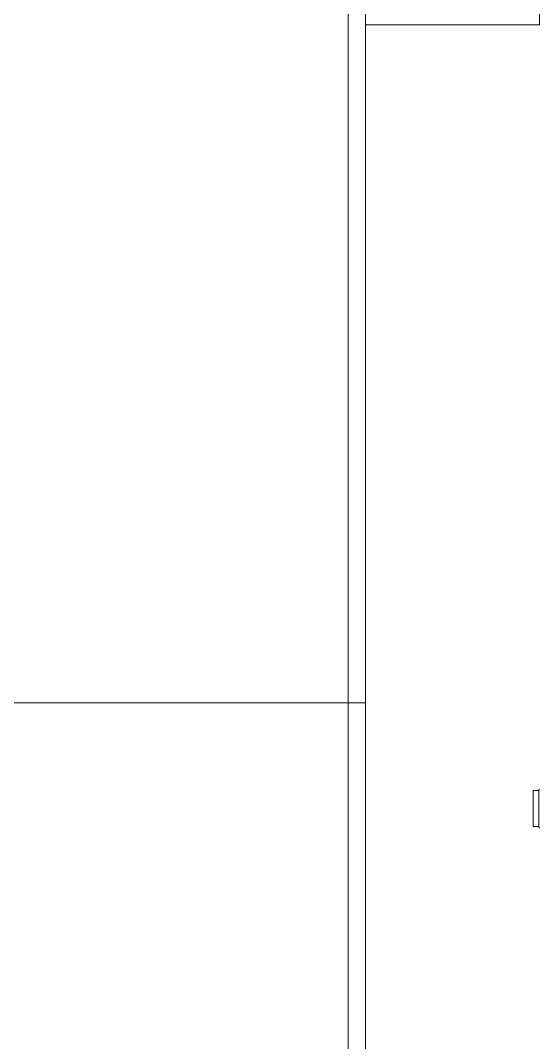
# Model space of a CAD drawing. Header units: metres. Extents: x 3856 to 4207, y -1118 to -691.
# Drawn here: x 3996.658 to 3996.956, y -989.912 to -989.325 of the extents above; entities that cross this region are included whole.
import ezdxf

# ---------------------------------------------------------------- set-up
doc = ezdxf.new("R2010")
doc.units = ezdxf.units.M
for name, color, linetype, lineweight in [('Floors', 7, 'Continuous', 9), ('Frame_Mullion', 7, 'Continuous', 9), ('Plumbing Fixtures', 7, 'Continuous', 9), ('Surface Pattern', 7, 'Continuous', 9), ('Walls', 7, 'Continuous', 9), ('Windows', 7, 'Continuous', 9)]:
    doc.layers.add(name, color=color, linetype=linetype, lineweight=lineweight)
doc.layers.add('ROA-E00-URB-A101-MASTER_PLAN cambio estaciomientos_dwg', color=7, linetype='Continuous', lineweight=9, true_color=0x767676)

# ---------------------------------------------------------------- blocks, each defined once
blk = doc.blocks.new('Ventana Proyectada - 1_00 x 0_70 m 2-11929025-IMPLANTACIÓN - KIT COMERCIAL')
at = {"layer": 'Frame_Mullion'}
for p, q in [((0.35, 0.05), (0.335, 0.05)), ((0.35, -0.05), (0.35, 0.05)), ((0.335, -0.05), (0.35, -0.05))]:
    blk.add_line(p, q, dxfattribs=at)
blk = doc.blocks.new('PM4045551-Ducha-monocontrol-Palma-Pro - Ducha monocontrol Palma Pro-V229-IMPLANTACIÓN - KIT COMERCIAL')
at = {"layer": 'Plumbing Fixtures', "color": 253, "true_color": 0xaaaaaa}
for p, q in [((0.1147, 0.0086), (0.1147, 0.0055)), ((0.1147, 0.0086), (0.125, 0.0086)), ((0.125, 0.0086), (0.1353, 0.0086)), ((0.1353, 0.0055), (0.1353, 0.0086)), ((0.125, 0.0055), (0.1147, 0.0055)), ((0.1353, 0.0055), (0.125, 0.0055))]:
    blk.add_line(p, q, dxfattribs=at)
at = {"layer": 'Plumbing Fixtures', "color": 253, "true_color": 0xaaaaaa, "flags": 128}
for points in [[(0.11383, 0.00499), (0.11385, 0.00502), (0.11387, 0.00506), (0.11389, 0.00509), (0.11392, 0.00512), (0.11394, 0.00515), (0.11397, 0.00518), (0.114, 0.00521), (0.11402, 0.00524), (0.11405, 0.00526), (0.11409, 0.00529), (0.11412, 0.00531), (0.11415, 0.00534), (0.11418, 0.00536), (0.11422, 0.00538), (0.11425, 0.0054), (0.11429, 0.00541), (0.11433, 0.00543), (0.11437, 0.00544), (0.1144, 0.00545), (0.11444, 0.00547), (0.11448, 0.00548), (0.11452, 0.00548), (0.11456, 0.00549), (0.1146, 0.00549), (0.11464, 0.0055), (0.11468, 0.0055)], [(0.11471, 0.0055), (0.11473, 0.0055), (0.11477, 0.0055), (0.11483, 0.0055), (0.11491, 0.0055), (0.115, 0.0055), (0.1151, 0.0055), (0.11522, 0.0055), (0.11536, 0.0055), (0.11551, 0.0055), (0.11568, 0.0055), (0.11586, 0.0055), (0.11606, 0.0055), (0.11627, 0.0055), (0.1165, 0.0055), (0.11674, 0.0055), (0.11699, 0.0055), (0.11726, 0.0055), (0.11753, 0.0055), (0.11782, 0.0055), (0.11813, 0.0055), (0.11844, 0.0055), (0.11876, 0.0055), (0.11909, 0.0055), (0.11943, 0.0055), (0.11979, 0.0055), (0.12015, 0.0055), (0.12051, 0.0055), (0.12089, 0.0055), (0.12127, 0.0055), (0.12165, 0.0055), (0.12205, 0.0055), (0.12244, 0.0055), (0.12284, 0.0055), (0.12325, 0.0055), (0.12366, 0.0055), (0.12407, 0.0055), (0.12448, 0.0055), (0.12489, 0.0055), (0.125, 0.0055)], [(0.125, 0.0055), (0.12459, 0.0055), (0.12418, 0.0055), (0.12377, 0.0055), (0.12336, 0.0055), (0.12295, 0.0055), (0.12255, 0.0055), (0.12215, 0.0055), (0.12176, 0.0055), (0.12137, 0.0055), (0.12099, 0.0055), (0.12061, 0.0055), (0.12024, 0.0055), (0.11988, 0.0055), (0.11953, 0.0055), (0.11918, 0.0055), (0.11885, 0.0055), (0.11852, 0.0055), (0.11821, 0.0055), (0.1179, 0.0055), (0.11761, 0.0055), (0.11733, 0.0055), (0.11706, 0.0055), (0.11681, 0.0055), (0.11656, 0.0055), (0.11633, 0.0055), (0.11612, 0.0055), (0.11592, 0.0055), (0.11573, 0.0055), (0.11556, 0.0055), (0.1154, 0.0055), (0.11526, 0.0055), (0.11513, 0.0055), (0.11502, 0.0055), (0.11493, 0.0055), (0.11485, 0.0055), (0.11479, 0.0055), (0.11474, 0.0055), (0.11471, 0.0055)], [(0.13529, 0.0055), (0.13527, 0.0055), (0.13523, 0.0055), (0.13517, 0.0055), (0.13509, 0.0055), (0.135, 0.0055), (0.1349, 0.0055), (0.13478, 0.0055), (0.13464, 0.0055), (0.13449, 0.0055), (0.13432, 0.0055), (0.13414, 0.0055), (0.13394, 0.0055), (0.13373, 0.0055), (0.1335, 0.0055), (0.13326, 0.0055), (0.13301, 0.0055), (0.13274, 0.0055), (0.13247, 0.0055), (0.13218, 0.0055), (0.13187, 0.0055), (0.13156, 0.0055), (0.13124, 0.0055), (0.13091, 0.0055), (0.13057, 0.0055), (0.13021, 0.0055), (0.12985, 0.0055), (0.12949, 0.0055), (0.12911, 0.0055), (0.12873, 0.0055), (0.12835, 0.0055), (0.12795, 0.0055), (0.12756, 0.0055), (0.12716, 0.0055), (0.12675, 0.0055), (0.12634, 0.0055), (0.12593, 0.0055), (0.12552, 0.0055), (0.12511, 0.0055), (0.125, 0.0055)], [(0.125, 0.0055), (0.12541, 0.0055), (0.12582, 0.0055), (0.12623, 0.0055), (0.12664, 0.0055), (0.12705, 0.0055), (0.12745, 0.0055), (0.12785, 0.0055), (0.12824, 0.0055), (0.12863, 0.0055), (0.12901, 0.0055), (0.12939, 0.0055), (0.12976, 0.0055), (0.13012, 0.0055), (0.13047, 0.0055), (0.13082, 0.0055), (0.13115, 0.0055), (0.13148, 0.0055), (0.13179, 0.0055), (0.1321, 0.0055), (0.13239, 0.0055), (0.13267, 0.0055), (0.13294, 0.0055), (0.13319, 0.0055), (0.13344, 0.0055), (0.13367, 0.0055), (0.13388, 0.0055), (0.13408, 0.0055), (0.13427, 0.0055), (0.13444, 0.0055), (0.1346, 0.0055), (0.13474, 0.0055), (0.13487, 0.0055), (0.13498, 0.0055), (0.13507, 0.0055), (0.13515, 0.0055), (0.13521, 0.0055), (0.13526, 0.0055), (0.13529, 0.0055)], [(0.1353, 0.0055), (0.13534, 0.0055), (0.13538, 0.0055), (0.13542, 0.00549), (0.13546, 0.00549), (0.1355, 0.00548), (0.13554, 0.00547), (0.13558, 0.00546), (0.13561, 0.00545), (0.13565, 0.00544), (0.13569, 0.00542), (0.13573, 0.0054), (0.13576, 0.00539), (0.1358, 0.00537), (0.13583, 0.00535), (0.13586, 0.00533), (0.1359, 0.0053), (0.13593, 0.00528), (0.13596, 0.00525), (0.13599, 0.00522), (0.13602, 0.0052), (0.13604, 0.00517), (0.13607, 0.00514), (0.1361, 0.00511), (0.13612, 0.00507), (0.13614, 0.00504), (0.13616, 0.00501), (0.13618, 0.00497)]]:
    blk.add_lwpolyline(points, dxfattribs=at)
blk = doc.blocks.new('EDIFICIO TIPO A_rvt-3-IMPLANTACIÓN - KIT COMERCIAL')
at = {"layer": 'Surface Pattern', "true_color": 0x808080}
h = blk.add_hatch(dxfattribs=at)
h.set_pattern_fill('FP_80', color=8, style=0, pattern_type=2)
h.set_pattern_definition([(270, (3995.858, -989.207), (0.51, 3e-17), []), (0, (3995.858, -989.207), (0, 0.51), [])])
h.paths.add_polyline_path([(3996.59258, -990.32735), (3996.59358, -990.32347), (3996.59258, -990.28735), (3996.02158, -990.28735), (3996.02258, -990.32735)])
h.paths.add_polyline_path([(3996.61758, -990.32735), (3996.61429, -990.32681), (3996.59358, -990.32735)])
h.paths.add_polyline_path([(3996.59258, -990.32635), (3996.02258, -990.32635), (3996.02258, -990.28835), (3996.59258, -990.28835), (3996.59258, -990.32331)])
h.paths.add_polyline_path([(3996.61758, -990.28796), (3996.61758, -990.22735), (3996.85594, -990.21731), (3996.85594, -987.82735), (3995.85758, -987.82735), (3995.85758, -990.22735), (3995.99758, -990.22835), (3995.99758, -990.28735), (3996.01258, -990.28735), (3996.02258, -990.26735), (3996.60358, -990.26935), (3996.60358, -990.2876)])
at = {"layer": 'Floors'}
blk.add_line((3996.85594, -990.22735), (3996.85594, -989.32735), dxfattribs=at)
at = {"layer": 'Walls'}
for p, q in [((3996.84594, -990.21735), (3996.84594, -987.83735)), ((3996.85594, -989.32735), (3996.85594, -990.21735))]:
    blk.add_line(p, q, dxfattribs=at)
at = {"layer": 'Plumbing Fixtures', "lineweight": 9, "rotation": 90}
blk.add_blockref('PM4045551-Ducha-monocontrol-Palma-Pro - Ducha monocontrol Palma Pro-V229-IMPLANTACIÓN - KIT COMERCIAL', (3996.96094, -989.90235), dxfattribs=at)
at = {"layer": 'Windows', "lineweight": 9, "rotation": 269.9999999999996}
blk.add_blockref('Ventana Proyectada - 1_00 x 0_70 m 2-11929025-IMPLANTACIÓN - KIT COMERCIAL', (3996.90594, -988.97735), dxfattribs=at)
blk = doc.blocks.new('ROA-E00-URB-A101-MASTER_PLAN cambio estaciomientos_dwg_PM4045551-Ducha-monocontrol-Palma-Pro - Ducha monocontrol Palma Pro-V183-Master Plan - Etapa 1-7986568-IMPLANTACIÓN - KIT COMERCIAL')
at = {"layer": 'Plumbing Fixtures', "flags": 128}
for points in [[(0.13614, 0.00504), (0.13612, 0.00507), (0.1361, 0.00511), (0.13607, 0.00514), (0.13604, 0.00517), (0.13602, 0.0052), (0.13599, 0.00522), (0.13596, 0.00525), (0.13593, 0.00528), (0.1359, 0.0053), (0.13586, 0.00533), (0.13583, 0.00535), (0.1358, 0.00537), (0.13576, 0.00539), (0.13573, 0.0054), (0.13569, 0.00542), (0.13565, 0.00544), (0.13561, 0.00545), (0.13558, 0.00546), (0.13554, 0.00547), (0.1355, 0.00548), (0.13546, 0.00549), (0.13542, 0.00549), (0.13538, 0.0055), (0.13534, 0.0055), (0.1353, 0.0055), (0.1353, 0.0086), (0.125, 0.0086), (0.1147, 0.0086), (0.1147, 0.0055)], [(0.11387, 0.00506), (0.11389, 0.00509), (0.11392, 0.00512), (0.11394, 0.00515), (0.11397, 0.00518), (0.114, 0.00521), (0.11402, 0.00524), (0.11405, 0.00526), (0.11409, 0.00529), (0.11412, 0.00531), (0.11415, 0.00534), (0.11418, 0.00536), (0.11422, 0.00538), (0.11425, 0.0054), (0.11429, 0.00541), (0.11433, 0.00543), (0.11437, 0.00544), (0.1144, 0.00545), (0.11444, 0.00547), (0.11448, 0.00548), (0.11452, 0.00548), (0.11456, 0.00549), (0.1146, 0.00549), (0.11464, 0.0055), (0.11468, 0.0055)], [(0.1147, 0.0055), (0.11473, 0.0055), (0.11477, 0.0055), (0.11483, 0.0055), (0.11491, 0.0055), (0.115, 0.0055), (0.1151, 0.0055), (0.11522, 0.0055), (0.11536, 0.0055), (0.11551, 0.0055), (0.11568, 0.0055), (0.11586, 0.0055), (0.11606, 0.0055), (0.11627, 0.0055), (0.1165, 0.0055), (0.11674, 0.0055), (0.11699, 0.0055), (0.11726, 0.0055), (0.11753, 0.0055), (0.11782, 0.0055), (0.11813, 0.0055), (0.11844, 0.0055), (0.11876, 0.0055), (0.11909, 0.0055), (0.11943, 0.0055), (0.11979, 0.0055), (0.12015, 0.0055), (0.12051, 0.0055), (0.12089, 0.0055), (0.12127, 0.0055), (0.12165, 0.0055), (0.12205, 0.0055), (0.12244, 0.0055), (0.12284, 0.0055), (0.12325, 0.0055), (0.12366, 0.0055), (0.12407, 0.0055), (0.12448, 0.0055), (0.12489, 0.0055), (0.125, 0.0055), (0.1147, 0.0055)], [(0.1353, 0.0055), (0.13527, 0.0055), (0.13523, 0.0055), (0.13517, 0.0055), (0.13509, 0.0055), (0.135, 0.0055), (0.1349, 0.0055), (0.13478, 0.0055), (0.13464, 0.0055), (0.13449, 0.0055), (0.13432, 0.0055), (0.13414, 0.0055), (0.13394, 0.0055), (0.13373, 0.0055), (0.1335, 0.0055), (0.13326, 0.0055), (0.13301, 0.0055), (0.13274, 0.0055), (0.13247, 0.0055), (0.13218, 0.0055), (0.13187, 0.0055), (0.13156, 0.0055), (0.13124, 0.0055), (0.13091, 0.0055), (0.13057, 0.0055), (0.13021, 0.0055), (0.12985, 0.0055), (0.12949, 0.0055), (0.12911, 0.0055), (0.12873, 0.0055), (0.12835, 0.0055), (0.12795, 0.0055), (0.12756, 0.0055), (0.12716, 0.0055), (0.12675, 0.0055), (0.12634, 0.0055), (0.12593, 0.0055), (0.12552, 0.0055), (0.12511, 0.0055), (0.125, 0.0055), (0.12459, 0.0055), (0.12418, 0.0055), (0.12377, 0.0055), (0.12336, 0.0055), (0.12295, 0.0055), (0.12255, 0.0055), (0.12215, 0.0055), (0.12176, 0.0055), (0.12137, 0.0055), (0.12099, 0.0055), (0.12061, 0.0055), (0.12024, 0.0055), (0.11988, 0.0055), (0.11953, 0.0055), (0.11918, 0.0055), (0.11885, 0.0055), (0.11852, 0.0055), (0.11821, 0.0055), (0.1179, 0.0055), (0.11761, 0.0055), (0.11733, 0.0055), (0.11706, 0.0055), (0.11681, 0.0055), (0.11656, 0.0055), (0.11633, 0.0055), (0.11612, 0.0055), (0.11592, 0.0055), (0.11573, 0.0055), (0.11556, 0.0055), (0.1154, 0.0055), (0.11526, 0.0055), (0.11513, 0.0055), (0.11502, 0.0055), (0.11493, 0.0055), (0.11485, 0.0055), (0.11479, 0.0055), (0.11474, 0.0055), (0.11471, 0.0055)], [(0.1353, 0.0055), (0.125, 0.0055), (0.12541, 0.0055), (0.12582, 0.0055), (0.12623, 0.0055), (0.12664, 0.0055), (0.12705, 0.0055), (0.12745, 0.0055), (0.12785, 0.0055), (0.12824, 0.0055), (0.12863, 0.0055), (0.12901, 0.0055), (0.12939, 0.0055), (0.12976, 0.0055), (0.13012, 0.0055), (0.13047, 0.0055), (0.13082, 0.0055), (0.13115, 0.0055), (0.13148, 0.0055), (0.13179, 0.0055), (0.1321, 0.0055), (0.13239, 0.0055), (0.13267, 0.0055), (0.13294, 0.0055), (0.13319, 0.0055), (0.13344, 0.0055), (0.13367, 0.0055), (0.13388, 0.0055), (0.13408, 0.0055), (0.13427, 0.0055), (0.13444, 0.0055), (0.1346, 0.0055), (0.13474, 0.0055), (0.13487, 0.0055), (0.13498, 0.0055), (0.13507, 0.0055), (0.13515, 0.0055), (0.13521, 0.0055), (0.13526, 0.0055), (0.13529, 0.0055)]]:
    blk.add_lwpolyline(points, dxfattribs=at)
blk = doc.blocks.new('ROA-E00-URB-A101-MASTER_PLAN cambio estaciomientos_dwg_ROA-E01-ARQ-R23_rvt-3-Master Plan - Etapa 1-7986584-IMPLANTACIÓN - KIT COMERCIAL')
at = {"rotation": 180}
blk.add_blockref('ROA-E00-URB-A101-MASTER_PLAN cambio estaciomientos_dwg_PM4045551-Ducha-monocontrol-Palma-Pro - Ducha monocontrol Palma Pro-V183-Master Plan - Etapa 1-7986568-IMPLANTACIÓN - KIT COMERCIAL', (989.90235, 3996.96094), dxfattribs=at)
blk = doc.blocks.new('ROA-E00-URB-A101-MASTER_PLAN cambio estaciomientos_dwg-7942325-IMPLANTACIÓN - KIT COMERCIAL')
blk.add_blockref('ROA-E00-URB-A101-MASTER_PLAN cambio estaciomientos_dwg_ROA-E01-ARQ-R23_rvt-3-Master Plan - Etapa 1-7986584-IMPLANTACIÓN - KIT COMERCIAL', (0, 0))

msp = doc.modelspace()

# ---------------------------------------------------------------- block references
at = {"lineweight": 5}
msp.add_blockref('EDIFICIO TIPO A_rvt-3-IMPLANTACIÓN - KIT COMERCIAL', (0, 0), dxfattribs=at)
at = {"layer": 'ROA-E00-URB-A101-MASTER_PLAN cambio estaciomientos_dwg', "color": 7, "rotation": 269.9999999999999}
msp.add_blockref('ROA-E00-URB-A101-MASTER_PLAN cambio estaciomientos_dwg-7942325-IMPLANTACIÓN - KIT COMERCIAL', (0, 0), dxfattribs=at)

doc.saveas('drawing.dxf')
